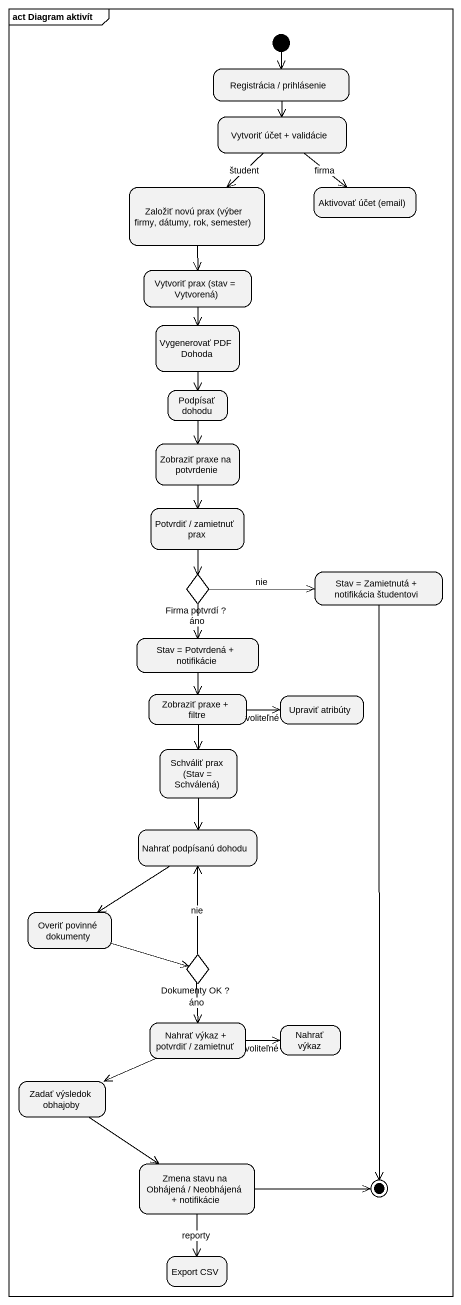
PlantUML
@startuml
mainframe act Diagram aktivít
hide empty description
state "Registrácia / prihlásenie" as Registrácia_prihlásenie
state "Vytvoriť účet + validácie" as Vytvoriť_účet_validácie
state "Založiť novú prax (výber firmy, dátumy, rok, semester)" as Založiť_novú_prax_výber
state "Aktivovať účet (email)" as Aktivovať_účet_email
state "Vytvoriť prax (stav = Vytvorená)" as Vytvoriť_prax_stav_Vytvorená
state "Vygenerovať PDF Dohoda" as Vygenerovať_PDF_Dohoda
state "Podpísať dohodu" as Podpísať_dohodu
state "Zobraziť praxe na potvrdenie" as Zobraziť_praxe_na_potvrdenie
state "Potvrdiť / zamietnuť prax" as Potvrdiť_zamietnuť_prax
state "Firma potvrdí ?" as Firma_potvrdí <<choice>>
state "Stav = Zamietnutá + notifikácia študentovi" as Stav_Zamietnutá_notifikácia
state "Stav = Potvrdená + notifikácie" as Stav_Potvrdená_notifikácie
state "Zobraziť praxe + filtre" as Zobraziť_praxe_filtre
state "Upraviť atribúty" as Upraviť_atribúty
state "Schváliť prax (Stav = Schválená)" as Schváliť_prax_Stav_Schválená
state "Nahrať podpísanú dohodu" as Nahrať_podpísanú_dohodu
state "Overiť povinné dokumenty" as Overiť_povinné_dokumenty
state "Dokumenty OK ?" as Dokumenty_OK <<choice>>
state "Nahrať výkaz + potvrdiť / zamietnuť" as Nahrať_výkaz_potvrdiť
state "Nahrať výkaz" as Nahrať_výkaz
state "Zadať výsledok obhajoby" as Zadať_výsledok_obhajoby
state "Zmena stavu na Obhájená / Neobhájená + notifikácie" as Zmena_stavu_na_Obhájená
state "Export CSV" as Export_CSV
[*] --> Registrácia_prihlásenie
Registrácia_prihlásenie --> Vytvoriť_účet_validácie
Vytvoriť_účet_validácie --> Založiť_novú_prax_výber : študent
Vytvoriť_účet_validácie --> Aktivovať_účet_email : firma
Založiť_novú_prax_výber --> Vytvoriť_prax_stav_Vytvorená
Vytvoriť_prax_stav_Vytvorená --> Vygenerovať_PDF_Dohoda
Vygenerovať_PDF_Dohoda --> Podpísať_dohodu
Podpísať_dohodu --> Zobraziť_praxe_na_potvrdenie
Zobraziť_praxe_na_potvrdenie --> Potvrdiť_zamietnuť_prax
Potvrdiť_zamietnuť_prax --> Firma_potvrdí
Firma_potvrdí -right-> Stav_Zamietnutá_notifikácia : nie
Firma_potvrdí --> Stav_Potvrdená_notifikácie : áno
Stav_Potvrdená_notifikácie --> Zobraziť_praxe_filtre
Zobraziť_praxe_filtre -right-> Upraviť_atribúty : voliteľné
Zobraziť_praxe_filtre --> Schváliť_prax_Stav_Schválená
Schváliť_prax_Stav_Schválená --> Nahrať_podpísanú_dohodu
Nahrať_podpísanú_dohodu --> Overiť_povinné_dokumenty
Overiť_povinné_dokumenty -right-> Dokumenty_OK
Dokumenty_OK -up-> Nahrať_podpísanú_dohodu : nie
Dokumenty_OK --> Nahrať_výkaz_potvrdiť : áno
Nahrať_výkaz_potvrdiť -right-> Nahrať_výkaz : voliteľné
Nahrať_výkaz_potvrdiť -left-> Zadať_výsledok_obhajoby
Zadať_výsledok_obhajoby --> Zmena_stavu_na_Obhájená
Zmena_stavu_na_Obhájená --> Export_CSV : reporty
Stav_Zamietnutá_notifikácia --> [*]
Zmena_stavu_na_Obhájená -right-> [*]
@enduml
